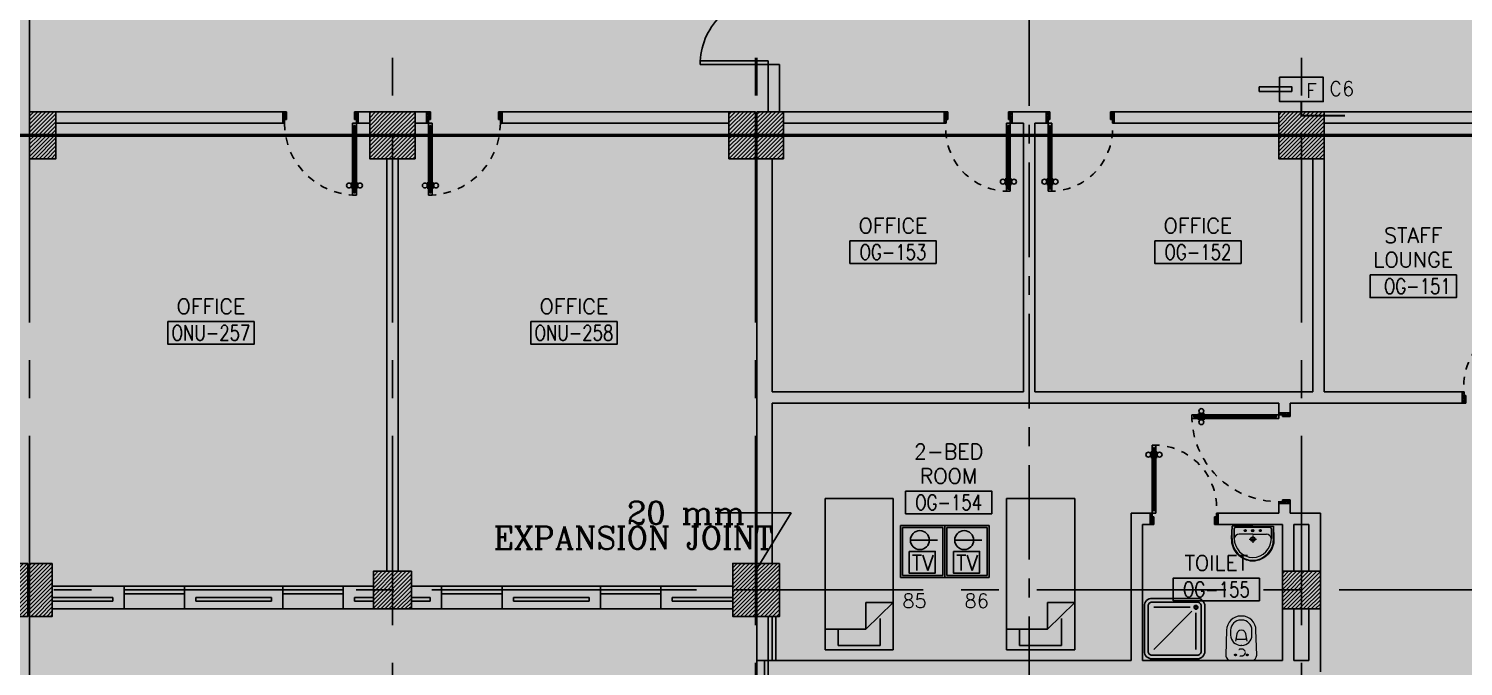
# Model space of a CAD drawing. Extents: x 0 to 93, y -1.5 to 78.
# Drawn here: x 40.44 to 59.41, y 25.99 to 34.42 of the extents above; entities that cross this region are included whole.
import ezdxf
from ezdxf.enums import TextEntityAlignment as Align

# ---------------------------------------------------------------- set-up
doc = ezdxf.new("R2010")
doc.units = 0
doc.header["$MEASUREMENT"] = 0
for name, pattern in [('CENTER', [2, 1.25, -0.25, 0.25, -0.25]), ('CENTERX2', [4, 2.5, -0.5, 0.5, -0.5]), ('DASHED', [0.75, 0.5, -0.25]), ('HIDDEN', [0.375, 0.25, -0.125]), ('HIDDEN2', [0.1875, 0.125, -0.0625])]:
    doc.linetypes.add(name, pattern=pattern)
doc.layers.get('0').update_dxf_attribs({"color": 11, "linetype": 'CONTINUOUS'})
for name, color, linetype in [('AXES', 11, 'CENTERX2'), ('AXES1', 11, 'CENTER'), ('COL', 11, 'CONTINUOUS'), ('DOOR', 11, 'CONTINUOUS'), ('E-CCTV', 4, 'CONTINUOUS'), ('E-SOCKETS', 4, 'CONTINUOUS'), ('EJ', 11, 'CONTINUOUS'), ('FIX', 11, 'CONTINUOUS'), ('FUR', 11, 'CONTINUOUS'), ('HAT', 11, 'CONTINUOUS'), ('INSUL', 11, 'CONTINUOUS'), ('RM-BOX', 11, 'CONTINUOUS'), ('RM-NAME', 11, 'CONTINUOUS'), ('RM-NO', 11, 'CONTINUOUS'), ('ROOF', 11, 'CONTINUOUS'), ('WALL', 11, 'CONTINUOUS'), ('WIN', 11, 'CONTINUOUS')]:
    doc.layers.add(name, color=color, linetype=linetype)
doc.styles.add('ROMANC', font='romanc', dxfattribs={"height": 0.1})
doc.styles.add('ROMANS', font='ROMANS.shx', dxfattribs={"width": 0.6})
doc.styles.get("Standard").update_dxf_attribs({"font": 'TXT.shx'})
doc.dimstyles.new('DIM-OUT', dxfattribs={"dimscale": 0, "dimtxt": 0.24, "dimasz": 0.08, "dimexe": 0.02, "dimexo": 0.02, "dimgap": 0.05, "dimtad": 1, "dimdec": 0, "dimlfac": 1000, "dimzin": 0, "dimdsep": 46, "dimtxsty": 'ROMANS', "dimblk1": 'ARCHTICK', "dimblk2": 'ARCHTICK', "dimsah": 1, "dimcen": 0.01, "dimdle": 0.08, "dimclrd": 7, "dimclre": 7, "dimclrt": 2, "dimadec": 0, "dimazin": 0, "dimtp": 2, "dimtm": 2, "dimtfac": 0.114286, "dimtdec": 0, "dimtix": 1, "dimtmove": 2, "dimatfit": 3, "dimldrblk": 'ARCHTICK', "dimfxl": 0, "dimtolj": 1, "dimtzin": 0, "dimarcsym": 0})

# ---------------------------------------------------------------- blocks, each defined once
blk = doc.blocks.new('A$C376C1807')
at = {"layer": 'DOOR'}
for p, q in [((0, 0.9), (0, 0.85)), ((0.9, 0.9), (0, 0.9)), ((0, 0.85), (0.899, 0.85))]:
    blk.add_line(p, q, dxfattribs=at)
blk.add_arc((0, 0.9), 0.9, 270, 0, dxfattribs=at)
blk = doc.blocks.new('AH20A')
at = {"layer": 'FUR'}
for p, q in [((0, 0.5), (0, -0.5)), ((1, 0.5), (0, 0.5)), ((0.1358, 0.5), (0.1358, -0.0987)), ((1, -0.5), (1, 0.5)), ((0.1358, 0.3112), (0.0277, 0.3112)), ((0.0277, 0.3112), (0.0277, -0.3087)), ((0.1358, -0.0987), (0.3125, -0.5)), ((0.1358, -0.0987), (0.3125, -0.0987)), ((0.3125, -0.5), (0.3125, -0.0987)), ((0.0277, -0.3087), (0.2076, -0.3087)), ((0, -0.5), (1, -0.5))]:
    blk.add_line(p, q, dxfattribs=at)
blk = doc.blocks.new('LAV1')
at = {"layer": 'FIX', "linetype": 'ByBlock', "ltscale": 0.3}
for p, q in [((-280, 210), (-275, 50)), ((-245, 210), (-245, 85)), ((245, 210), (245, 85)), ((280, 210), (275, 50)), ((0, 60), (-220, 60)), ((0, 60), (220, 60))]:
    blk.add_line(p, q, dxfattribs=at)
at = {"layer": 'FIX', "linetype": 'Continuous', "lineweight": 20}
for p, q in [((-275, 210), (-275, 50)), ((275, 210), (275, 50)), ((0, 50), (-275, 50)), ((0, 50), (-252, 50)), ((0, 155), (-181, 155)), ((0, 155), (181, 155)), ((0, 50), (275, 50)), ((0, 50), (252, 50))]:
    blk.add_line(p, q, dxfattribs=at)
at = {"layer": 'FIX', "linetype": 'DASHED', "lineweight": 20, "ltscale": 0.05}
for p, q in [((50, 220), (-50, 220)), ((0, 170), (0, 270)), ((0, 170), (0, 270))]:
    blk.add_line(p, q, dxfattribs=at)
at = {"layer": 'FIX', "lineweight": 20}
for p, q in [((16, 107), (-15, 107)), ((0, 92), (0, 123))]:
    blk.add_line(p, q, dxfattribs=at)
for centre, radius in [((0, 220), 29.5), ((0, 220), 22.5), ((0, 107), 15.5)]:
    blk.add_circle(centre, radius, dxfattribs=at)
at = {"layer": 'FIX', "linetype": 'HIDDEN', "lineweight": 20, "ltscale": 0.05}
for centre in [(-100, 107), (100, 107)]:
    blk.add_circle(centre, 12.4, dxfattribs=at)
at = {"layer": 'FIX', "linetype": 'ByBlock', "ltscale": 0.3}
for centre, radius, start, end in [((7, 220), 287, 91.3776, 182.0064), ((-7, 220), 287, 357.9936, 88.6224), ((-220, 85), 24.9, 179.7021, 269.9486), ((220, 85), 24.9, 270.0514, 0.2979)]:
    blk.add_arc(centre, radius, start, end, dxfattribs=at)
at = {"layer": 'FIX', "linetype": 'Continuous', "lineweight": 20}
for centre, radius, start, end in [((8, 217), 283, 91.6988, 181.351), ((8, 212), 253, 91.7328, 180.4884), ((-8, 217), 283, 358.649, 88.3012), ((-8, 212), 253, 359.5116, 88.2672), ((-179, 222), 66.9, 190.2006, 268.0786), ((179, 222), 66.9, 271.9214, 349.7994)]:
    blk.add_arc(centre, radius, start, end, dxfattribs=at)
blk = doc.blocks.new('WC1')
at = {"layer": 'FIX', "lineweight": 20}
for p, q in [((-210, 204), (-538, 194)), ((-727, 5), (-727, -5)), ((-674, 5), (-674, -5)), ((-534, 24), (-540, 0)), ((-540, 0), (-534, -24)), ((-475, 141), (-538, 141)), ((-395, 76), (-490, 60)), ((-339, 5), (-339, -5)), ((-137, 0), (-137, 131)), ((-137, -131), (-137, 0)), ((-538, -141), (-475, -141)), ((-490, -60), (-395, -76)), ((-538, -194), (-210, -204)), ((-213, -204), (-210, -204))]:
    blk.add_line(p, q, dxfattribs=at)
at = {"layer": 'FIX', "linetype": 'Continuous', "lineweight": 20}
blk.add_line((-420, -47), (-420, 45), dxfattribs=at)
at = {"layer": 'FIX', "linetype": 'HIDDEN2', "lineweight": 20, "ltscale": 0.3}
blk.add_circle((-245, 0), 49.8, dxfattribs=at)
at = {"layer": 'FIX', "linetype": 'HIDDEN', "lineweight": 20, "ltscale": 0.05}
for centre in [(-213, 78), (-213, -77)]:
    blk.add_circle(centre, 11.6, dxfattribs=at)
at = {"layer": 'FIX', "lineweight": 20}
for centre, radius, start, end in [((-538, 5), 189, 90, 180), ((-210, 131), 73, 360, 90), ((-538, 5), 136, 90, 180), ((-473, -7), 68.2, 128.9242, 152.8468), ((-464, -18), 82, 108.496, 128.9242), ((-475, 5), 136, 360, 90), ((-538, -5), 189, 180, 270), ((-538, -5), 136, 180, 270), ((-473, 7), 68.2, 207.1532, 231.0758), ((-464, 18), 82, 231.0758, 251.504), ((-475, -5), 136, 270, 0), ((-210, -131), 73, 270, 0)]:
    blk.add_arc(centre, radius, start, end, dxfattribs=at)
at = {"layer": 'FIX', "linetype": 'Continuous', "lineweight": 20}
for centre, start, end in [((-443, 46), 357.6662, 91.6121), ((-442, -46), 268.3879, 2.3338)]:
    blk.add_arc(centre, 22.3, start, end, dxfattribs=at)
blk = doc.blocks.new('SHR1')
at = {"layer": 'FIX'}
for p, q in [((-196, 196), (-700, 700)), ((-143, 218), (-143, 700)), ((-218, 143), (-700, 143))]:
    blk.add_line(p, q, dxfattribs=at)
for points in [[(-825, 125), (-825, 725, -0.414214), (-725, 825), (-125, 825, -0.414214), (-25, 725), (-25, 125, -0.414214), (-125, 25), (-725, 25, -0.414214)], [(-775, 125), (-775, 725, -0.414214), (-725, 775), (-125, 775, -0.414214), (-75, 725), (-75, 125, -0.414214), (-125, 75), (-725, 75, -0.414214)]]:
    blk.add_lwpolyline(points, format="xyb", close=True, dxfattribs=at)
for radius in [25, 15]:
    blk.add_circle((-143, 143), radius, dxfattribs=at)
blk = doc.blocks.new('DOOR90')
at = {"layer": 'DOOR', "linetype": 'ByBlock'}
for p, q in [((0, 0), (-150, 0)), ((-200, -25), (-1000, -25)), ((-200, -42), (-1000, -42)), ((-200, -58), (-1000, -58)), ((-1000, -75), (-200, -75))]:
    blk.add_line(p, q, dxfattribs=at)
at = {"layer": 'DOOR', "color": 0, "linetype": 'ByBlock'}
for p, q in [((-150, 0), (-150, -25)), ((-150, 0), (0, 0)), ((0, -50), (0, 0)), ((-1050, -25), (-1050, -75)), ((-1050, -75), (-1050, -25)), ((-1000, -25), (-1050, -25)), ((-1000, -75), (-1050, -75)), ((-1020, -42), (-1020, -58)), ((-1000, -42), (-1020, -42)), ((-1000, -58), (-1020, -58)), ((-1000, -25), (-1000, -42)), ((-1000, -58), (-1000, -75)), ((-968, -25), (-968, -18)), ((-878, -18), (-968, -18)), ((-968, -75), (-968, -82)), ((-878, -82), (-968, -82)), ((-955, -18), (-955, -9)), ((-955, -9), (-890, -9)), ((-955, -18), (-890, -18)), ((-955, -82), (-955, -91)), ((-955, -82), (-890, -82)), ((-955, -91), (-890, -91)), ((-890, -18), (-890, -9)), ((-890, -82), (-890, -91)), ((-878, -25), (-878, -18)), ((-878, -75), (-878, -82)), ((-200, -42), (-200, -25)), ((-200, -25), (-150, -25)), ((-180, -42), (-200, -42)), ((-200, -75), (-200, -58)), ((-200, -58), (-180, -58)), ((-150, -75), (-200, -75)), ((-180, -58), (-180, -42)), ((-150, -75), (-150, -25)), ((-150, -25), (-100, -25)), ((-100, -25), (-100, -50)), ((-100, -50), (0, -50)), ((-150, -900), (-150, -875)), ((-150, -875), (-100, -875)), ((0, -900), (-150, -900)), ((-150, -900), (0, -900)), ((-100, -850), (0, -850)), ((-100, -875), (-100, -850)), ((0, -850), (0, -900))]:
    blk.add_line(p, q, dxfattribs=at)
at = {"layer": 'DOOR', "color": 9, "linetype": 'ByBlock'}
for p, q in [((0, -50), (-114, 0)), ((0, -50), (-40, 0)), ((0, -50), (-100, -37)), ((0, -850), (-114, -900)), ((0, -850), (-100, -863)), ((0, -850), (-40, -900))]:
    blk.add_line(p, q, dxfattribs=at)
at = {"layer": 'DOOR', "color": 0, "linetype": 'ByBlock'}
for centre in [(-923, 24), (-923, -124)]:
    blk.add_circle(centre, 32.4, dxfattribs=at)
at = {"layer": 'DOOR', "color": 9, "linetype": 'ByBlock'}
for centre, radius, start, end in [((0, -50), 74.4, 137.7764, 180), ((0, -50), 54.4, 113.2074, 180), ((0, -50), 154, 161.1053, 166.2858), ((0, -50), 134, 158.1598, 169.28), ((0, -50), 114, 154.0838, 167.3774), ((0, -50), 94.4, 148.0182, 180), ((0, -50), 34.4, 90, 180), ((0, -50), 14.4, 90, 180), ((0, -850), 154, 193.7142, 198.8947), ((0, -850), 134, 190.72, 201.8402), ((0, -850), 94.4, 180, 211.9818), ((0, -850), 74.4, 180, 222.2236), ((0, -850), 54.4, 180, 246.7926), ((0, -850), 34.4, 180, 270), ((0, -850), 14.4, 180, 270)]:
    blk.add_arc(centre, radius, start, end, dxfattribs=at)
at = {"layer": 'DOOR', "linetype": 'HIDDEN', "ltscale": 0.5}
blk.add_arc((-222, -50), 828, 178.2701, 275.003, dxfattribs=at)
blk = doc.blocks.new('RM1')
at = {"layer": 'RM-BOX'}
blk.add_lwpolyline([(570, -200), (-570, -200), (-570, -500), (570, -500)], close=True, dxfattribs=at)
at = {"layer": 'RM-NAME', "style": 'ROMANS'}
for tag, p in [('ROOMNAME1', (0, 324)), ('ROOMNAME2', (0, 0))]:
    blk.add_attdef(tag, text='', height=200, dxfattribs=at).set_placement(p, align=Align.MIDDLE)
at = {"layer": 'RM-NO', "style": 'ROMANS', "width": 0.8}
blk.add_attdef('ROOMNO', text='', height=200, dxfattribs=at).set_placement((0, -350), align=Align.MIDDLE)
blk = doc.blocks.new('DOOR100')
at = {"layer": 'DOOR', "color": 0, "linetype": 'ByBlock'}
for p, q in [((-92, 1206), (-92, 1141)), ((-83, 1206), (-92, 1206)), ((-83, 1141), (-92, 1141)), ((-83, 1129), (-83, 1219)), ((-76, 1219), (-83, 1219)), ((-83, 1206), (-83, 1141)), ((-76, 1251), (-76, 1301)), ((-76, 1301), (-26, 1301)), ((-26, 1301), (-76, 1301)), ((-59, 1251), (-76, 1251)), ((-59, 1251), (-59, 1271)), ((-43, 1271), (-59, 1271)), ((-43, 1251), (-43, 1271)), ((-26, 1251), (-43, 1251)), ((-26, 1251), (-26, 1301)), ((-26, 1219), (-19, 1219)), ((-19, 1129), (-19, 1219)), ((-19, 1206), (-19, 1141)), ((-19, 1206), (-10, 1206)), ((-19, 1141), (-10, 1141)), ((-10, 1206), (-10, 1141)), ((-76, 1129), (-83, 1129)), ((-26, 1129), (-19, 1129)), ((-76, 200), (-59, 200)), ((-76, 150), (-76, 200)), ((-59, 200), (-59, 180)), ((-43, 200), (-26, 200)), ((-43, 180), (-43, 200)), ((-26, 200), (-26, 150)), ((-1201, 0), (-1201, 150)), ((-1201, 150), (-1176, 150)), ((-1201, 150), (-1201, 0)), ((-1151, 0), (-1201, 0)), ((-1176, 150), (-1176, 100)), ((-1176, 100), (-1151, 100)), ((-1151, 100), (-1151, 0)), ((-76, 150), (-26, 150)), ((-59, 180), (-43, 180)), ((-51, 100), (-51, 0)), ((-26, 100), (-51, 100)), ((-51, 0), (-1, 0)), ((-1, 150), (-26, 150)), ((-26, 150), (-26, 100)), ((-1, 150), (-1, 0))]:
    blk.add_line(p, q, dxfattribs=at)
at = {"layer": 'DOOR', "linetype": 'ByBlock'}
for p, q in [((-76, 1251), (-76, 200)), ((-59, 200), (-59, 1251)), ((-43, 200), (-43, 1251)), ((-26, 200), (-26, 1251))]:
    blk.add_line(p, q, dxfattribs=at)
at = {"layer": 'DOOR', "color": 9, "linetype": 'ByBlock'}
for p, q in [((-1151, 0), (-1201, 114)), ((-1151, 0), (-1201, 40)), ((-1151, 0), (-1164, 100)), ((-51, 0), (-1, 114)), ((-51, 0), (-38, 100)), ((-51, 0), (-1, 40))]:
    blk.add_line(p, q, dxfattribs=at)
at = {"layer": 'DOOR', "color": 0, "linetype": 'ByBlock'}
for centre in [(-125, 1174), (22, 1174)]:
    blk.add_circle(centre, 32.4, dxfattribs=at)
at = {"layer": 'DOOR', "linetype": 'HIDDEN', "ltscale": 0.5}
blk.add_arc((-27, 152), 1149, 89.961, 180.0931, dxfattribs=at)
at = {"layer": 'DOOR', "color": 9, "linetype": 'ByBlock'}
for centre, radius, start, end in [((-1151, 0), 154, 103.7142, 108.8947), ((-1151, 0), 134, 100.72, 111.8402), ((-1151, 0), 94.4, 90, 121.9818), ((-1151, 0), 74.4, 90, 132.2236), ((-1151, 0), 54.4, 90, 156.7926), ((-1151, 0), 34.4, 90, 180), ((-1151, 0), 14.4, 90, 180), ((-51, 0), 94.4, 58.0182, 90), ((-51, 0), 74.4, 47.7764, 90), ((-51, 0), 54.4, 23.2074, 90), ((-51, 0), 34.4, 0, 90), ((-51, 0), 14.4, 0, 90), ((-51, 0), 134, 68.1598, 79.28), ((-51, 0), 114, 64.0838, 77.3774), ((-51, 0), 154, 71.1053, 76.2858)]:
    blk.add_arc(centre, radius, start, end, dxfattribs=at)
blk = doc.blocks.new('C11')
at = {"layer": 'HAT'}
h = blk.add_hatch(dxfattribs=at)
h.set_pattern_fill('ANSI31', color=256, scale=300, style=0)
h.set_pattern_definition([(45, (-248556.182, -75061.005), (-26.5165043, 26.5165043), [])])
h.paths.add_polyline_path([(300, 700), (0, 700), (0, 350), (300, 350)])
h.paths.add_polyline_path([(300, 350), (0, 350), (0, 0), (300, 0)])
at = {"layer": 'COL'}
blk.add_lwpolyline([(300, 700), (300, 0), (0, 0), (0, 700)], close=True, dxfattribs=at)
blk = doc.blocks.new('C11D')
at = {"layer": 'COL', "linetype": 'ByBlock'}
for p in [(-320, 0), (0, 0)]:
    blk.add_blockref('C11', p, dxfattribs=at)
blk = doc.blocks.new('C5')
at = {"layer": 'HAT', "linetype": 'ByBlock'}
h = blk.add_hatch(dxfattribs=at)
h.set_pattern_fill('ANSI31', color=256, scale=300, style=0)
h.set_pattern_definition([(45, (-223356.182, -51411.005), (-26.516504, 26.516504), [])])
h.paths.add_polyline_path([(300, 300), (0, 300), (0, 0), (300, 0)])
h.paths.add_polyline_path([(600, 300), (300, 300), (300, 0), (600, 0)])
at = {"layer": 'COL'}
blk.add_lwpolyline([(600, 300), (0, 300), (0, 0), (600, 0)], close=True, dxfattribs=at)
blk = doc.blocks.new('C7')
at = {"layer": 'HAT'}
h = blk.add_hatch(dxfattribs=at)
h.set_pattern_fill('ANSI31', color=256, scale=300, style=0)
h.set_pattern_definition([(45, (-248876.182, -51411.005), (-26.5165043, 26.5165043), [])])
h.paths.add_polyline_path([(350, 300), (250, 300), (0, 300), (0, 0), (350, 0)])
at = {"layer": 'COL'}
blk.add_lwpolyline([(0, 300), (0, 0), (350, 0), (350, 300)], close=True, dxfattribs=at)
blk = doc.blocks.new('COL50')
at = {"layer": 'COL'}
blk.add_lwpolyline([(-250, 250), (-250, -250), (250, -250), (250, 250)], close=True, dxfattribs=at)
blk = doc.blocks.new('*X67')
at = {"color": 0}
for p, q in [((227929, 139894), (228385, 140350)), ((227929, 139947), (228331, 140350)), ((227929, 140000), (228278, 140350)), ((227929, 140053), (228225, 140350)), ((227929, 140106), (228172, 140350)), ((227929, 140159), (228119, 140350)), ((227929, 140212), (228066, 140350)), ((227929, 140265), (228013, 140350)), ((227929, 140318), (227960, 140350)), ((227938, 139850), (228429, 140341)), ((227991, 139850), (228429, 140288)), ((228044, 139850), (228429, 140235)), ((228097, 139850), (228429, 140182)), ((228150, 139850), (228429, 140129)), ((228203, 139850), (228429, 140076)), ((228256, 139850), (228429, 140023)), ((228309, 139850), (228429, 139969)), ((228362, 139850), (228429, 139916)), ((228415, 139850), (228429, 139863))]:
    blk.add_line(p, q, dxfattribs=at)
blk = doc.blocks.new('D1000')
at = {"layer": 'DOOR', "color": 7, "linetype": 'ByBlock'}
for p, q in [((0, 0), (-150, 0)), ((-150, 0), (-150, -25)), ((-150, 0), (0, 0)), ((0, -50), (-114, 0)), ((0, -50), (-40, 0)), ((0, -50), (0, 0)), ((-1050, -25), (-1100, -25)), ((-1100, -75), (-1100, -25)), ((-1100, -25), (-1100, -75)), ((-1050, -75), (-1100, -75)), ((-1050, -42), (-1070, -42)), ((-1070, -42), (-1070, -58)), ((-1050, -58), (-1070, -58)), ((-1050, -25), (-1050, -42)), ((-1050, -58), (-1050, -75)), ((-928, -18), (-1018, -18)), ((-1018, -25), (-1018, -18)), ((-1018, -75), (-1018, -82)), ((-928, -82), (-1018, -82)), ((-1005, -9), (-940, -9)), ((-1005, -18), (-1005, -9)), ((-1005, -18), (-940, -18)), ((-1005, -82), (-940, -82)), ((-1005, -82), (-1005, -91)), ((-1005, -91), (-940, -91)), ((-940, -18), (-940, -9)), ((-940, -82), (-940, -91)), ((-928, -25), (-928, -18)), ((-928, -75), (-928, -82)), ((-200, -42), (-200, -25)), ((-200, -25), (-150, -25)), ((-180, -42), (-200, -42)), ((-200, -75), (-200, -58)), ((-200, -58), (-180, -58)), ((-150, -75), (-200, -75)), ((-180, -58), (-180, -42)), ((-150, -75), (-150, -25)), ((-150, -25), (-100, -25)), ((-100, -25), (-100, -50)), ((0, -50), (-100, -37)), ((-100, -50), (0, -50)), ((-150, -975), (-100, -975)), ((-150, -1000), (-150, -975)), ((-150, -1000), (0, -1000)), ((0, -1000), (-150, -1000)), ((0, -950), (-114, -1000)), ((-100, -975), (-100, -950)), ((0, -950), (-100, -963)), ((-100, -950), (0, -950)), ((0, -950), (-40, -1000)), ((0, -950), (0, -1000))]:
    blk.add_line(p, q, dxfattribs=at)
at = {"layer": 'DOOR', "linetype": 'ByBlock'}
for p, q in [((-200, -25), (-1050, -25)), ((-200, -42), (-1050, -42)), ((-200, -58), (-1050, -58)), ((-1050, -75), (-200, -75))]:
    blk.add_line(p, q, dxfattribs=at)
at = {"layer": 'DOOR', "color": 7, "linetype": 'ByBlock'}
for centre in [(-973, 23), (-973, -124)]:
    blk.add_circle(centre, 32.4, dxfattribs=at)
for centre, radius, start, end in [((0, -50), 134, 158.1598, 169.28), ((0, -50), 74.4, 137.7764, 180), ((0, -50), 54.4, 113.2074, 180), ((0, -50), 154, 161.1053, 166.2858), ((0, -50), 114, 154.0838, 167.3774), ((0, -50), 94.4, 148.0182, 180), ((0, -50), 34.4, 90, 180), ((0, -50), 14.4, 90, 180), ((0, -950), 154, 193.7142, 198.8947), ((0, -950), 134, 190.72, 201.8402), ((0, -950), 94.4, 180, 211.9818), ((0, -950), 74.4, 180, 222.2236), ((0, -950), 54.4, 180, 246.7926), ((0, -950), 34.4, 180, 270), ((0, -950), 14.4, 180, 270)]:
    blk.add_arc(centre, radius, start, end, dxfattribs=at)
at = {"layer": 'DOOR', "linetype": 'HIDDEN', "ltscale": 0.5}
blk.add_arc((-149, -24), 951, 180.0434, 269.9667, dxfattribs=at)
blk = doc.blocks.new('*X34')
at = {"color": 0}
for p, q in [((215909, 139859), (216399, 140350)), ((215909, 139912), (216346, 140350)), ((215909, 139965), (216293, 140350)), ((215909, 140018), (216240, 140350)), ((215909, 140071), (216187, 140350)), ((215909, 140124), (216134, 140350)), ((215909, 140177), (216081, 140350)), ((215909, 140230), (216028, 140350)), ((215909, 140283), (215975, 140350)), ((215909, 140337), (215922, 140350)), ((215952, 139850), (216409, 140306)), ((216005, 139850), (216409, 140253)), ((216058, 139850), (216409, 140200)), ((216111, 139850), (216409, 140147)), ((216164, 139850), (216409, 140094)), ((216217, 139850), (216409, 140041)), ((216270, 139850), (216409, 139988)), ((216323, 139850), (216409, 139935)), ((216376, 139850), (216409, 139882))]:
    blk.add_line(p, q, dxfattribs=at)

msp = doc.modelspace()

# ---------------------------------------------------------------- linework, layer by layer
at = {"layer": 'AXES'}
for p, q in [((45.2517, -1.4643), (45.2517, 77.3484)), ((57.2717, -1.4643), (57.2717, 77.3484)), ((40.4517, -1.4643), (40.4517, 76.9984)), ((50.0517, -1.4643), (50.0517, 76.9984)), ((50.0717, -1.4643), (50.0717, 76.9984)), ((91.9217, 33.02), (24.2317, 33.02)), ((91.9217, 33), (24.2317, 33)), ((92.2717, 27), (24.2317, 27))]:
    msp.add_line(p, q, dxfattribs=at)
at = {"layer": 'AXES1'}
msp.add_line((53.6717, 5.4), (53.6717, 64.22), dxfattribs=at)
at = {"layer": 'E-CCTV', "color": 4, "const_width": 0.025}
msp.add_lwpolyline([(57.2717, 33.4565), (57.2717, 33.27), (57.85, 33.27)], dxfattribs=at)
at = {"layer": 'E-CCTV', "color": 4, "linetype": 'Continuous'}
for points in [[(56.9822, 33.7784), (57.5611, 33.7784), (57.5611, 33.4565), (56.9822, 33.4565)], [(56.7144, 33.6517), (57.1443, 33.6517), (57.1443, 33.5913), (56.7144, 33.5913)]]:
    msp.add_3dface(points, dxfattribs=at)
at = {"layer": 'E-SOCKETS'}
for p, q in [((52.5563, 27.8522), (51.9704, 27.8522)), ((51.9704, 27.8522), (51.9704, 27.1649)), ((53.1422, 27.8522), (52.5563, 27.8522)), ((52.5563, 27.8522), (52.5563, 27.1649)), ((52.5563, 27.1649), (52.5563, 27.8522)), ((53.1422, 27.1649), (53.1422, 27.8522)), ((52.1011, 27.6586), (52.4595, 27.6586)), ((52.6871, 27.6586), (53.0454, 27.6586)), ((51.9704, 27.1649), (52.5563, 27.1649)), ((52.5563, 27.1649), (53.1422, 27.1649))]:
    msp.add_line(p, q, dxfattribs=at)
at = {"layer": 'E-SOCKETS', "color": 8}
for p, q in [((51.9954, 27.8272), (51.9954, 27.1899)), ((52.5313, 27.8272), (51.9954, 27.8272)), ((52.5313, 27.1899), (52.5313, 27.8272)), ((53.1172, 27.8272), (52.5813, 27.8272)), ((52.5813, 27.8272), (52.5813, 27.1899)), ((53.1172, 27.1899), (53.1172, 27.8272)), ((51.9954, 27.1899), (52.5313, 27.1899)), ((52.5813, 27.1899), (53.1172, 27.1899))]:
    msp.add_line(p, q, dxfattribs=at)
at = {"layer": 'E-SOCKETS'}
for points in [[(52.0844, 27.5082), (52.0844, 27.2221), (52.4295, 27.2221), (52.4295, 27.5082)], [(52.6704, 27.5082), (52.6704, 27.2221), (53.0154, 27.2221), (53.0154, 27.5082)]]:
    msp.add_lwpolyline(points, close=True, dxfattribs=at)
for centre in [(52.2261, 27.6586), (52.8121, 27.6586)]:
    msp.add_circle(centre, 0.125, dxfattribs=at)
at = {"layer": 'EJ'}
for p, q in [((40.4517, 33.27), (40.4517, 36.37)), ((53.5967, 33.02), (50.3217, 33.02)), ((57.0217, 33.02), (53.7467, 33.02)), ((60.7967, 33.02), (57.5217, 33.02)), ((53.5967, 33), (50.3217, 33)), ((57.0217, 33), (53.7467, 33)), ((60.7967, 33), (57.5217, 33))]:
    msp.add_line(p, q, dxfattribs=at)
at = {"layer": 'EJ', "color": 8}
for p, q in [((7.1867, 33.02), (82.7217, 33.02)), ((7.1867, 33), (82.7217, 33))]:
    msp.add_line(p, q, dxfattribs=at)
at = {"layer": 'INSUL'}
for p, q in [((41.5517, 26.9), (40.7517, 26.9)), ((41.5517, 26.85), (40.7517, 26.85)), ((41.5517, 26.85), (41.5517, 26.9)), ((42.6517, 26.85), (42.6517, 26.9)), ((43.6517, 26.9), (42.6517, 26.9)), ((43.6517, 26.85), (42.6517, 26.85)), ((43.6517, 26.85), (43.6517, 26.9)), ((45.0017, 26.9), (44.7517, 26.9)), ((44.7517, 26.85), (44.7517, 26.9)), ((45.0017, 26.85), (44.7517, 26.85)), ((45.7517, 26.9), (45.5017, 26.9)), ((45.7517, 26.85), (45.5017, 26.85)), ((45.7517, 26.85), (45.7517, 26.9)), ((46.8517, 26.85), (46.8517, 26.9)), ((47.8517, 26.9), (46.8517, 26.9)), ((47.8517, 26.85), (46.8517, 26.85)), ((47.8517, 26.85), (47.8517, 26.9)), ((48.9517, 26.85), (48.9517, 26.9)), ((49.7517, 26.9), (48.9517, 26.9)), ((49.7517, 26.85), (48.9517, 26.85)), ((50.1717, 26.065), (50.1717, 23.95)), ((50.2217, 26.065), (50.2217, 23.95))]:
    msp.add_line(p, q, dxfattribs=at)
at = {"layer": 'ROOF'}
for p, q in [((49.9474, 33.02), (82.5974, 33.02)), ((49.9474, 33), (82.5974, 33)), ((40.4517, 26.65), (40.4517, 13))]:
    msp.add_line(p, q, dxfattribs=at)
at = {"layer": 'WALL'}
for p, q in [((50.2196, 33.945), (50.3696, 33.945)), ((50.2196, 33.945), (50.2196, 33.32)), ((50.3696, 33.945), (50.3696, 33.32)), ((40.8017, 33.32), (43.8001, 33.32)), ((43.8001, 33.17), (43.8001, 33.32)), ((44.8001, 33.17), (44.8001, 33.32)), ((44.8001, 33.32), (44.9517, 33.32)), ((45.5517, 33.32), (45.7017, 33.32)), ((45.7017, 33.17), (45.7017, 33.32)), ((46.7032, 33.17), (46.7032, 33.32)), ((46.7032, 33.32), (49.7017, 33.32)), ((52.5467, 33.32), (50.4217, 33.32)), ((52.5467, 33.17), (52.5467, 33.32)), ((53.8967, 33.32), (53.4467, 33.32)), ((53.4467, 33.17), (53.4467, 33.32)), ((53.8967, 33.17), (53.8967, 33.32)), ((54.7967, 33.17), (54.7967, 33.32)), ((54.7967, 33.32), (56.9717, 33.32)), ((57.5717, 33.32), (64.1717, 33.32)), ((40.8017, 33.17), (43.8001, 33.17)), ((44.8001, 33.17), (44.9501, 33.17)), ((45.5517, 33.17), (45.7017, 33.17)), ((46.7032, 33.17), (49.7017, 33.17)), ((50.4217, 33.17), (52.5467, 33.17)), ((53.4467, 33.17), (53.5967, 33.17)), ((53.5967, 33.02), (53.5967, 33.17)), ((53.7467, 33.02), (53.5967, 33.02)), ((53.7467, 33.17), (53.8967, 33.17)), ((53.7467, 33.02), (53.7467, 33.17)), ((54.7967, 33.17), (56.9717, 33.17)), ((57.5717, 33.17), (64.1717, 33.17)), ((53.7467, 33), (53.5967, 33)), ((53.5967, 29.62), (53.5967, 33)), ((53.7467, 29.62), (53.7467, 33)), ((45.1767, 32.7), (45.1767, 27.25)), ((45.3267, 32.7), (45.3267, 27.25)), ((50.0717, 27.3534), (50.0717, 32.7021)), ((50.2717, 29.62), (50.2717, 32.7021)), ((57.4217, 32.7), (57.4217, 29.62)), ((57.5717, 32.7), (57.5717, 29.62)), ((53.5967, 29.62), (50.2717, 29.62)), ((57.4217, 29.62), (53.7467, 29.62)), ((59.3967, 29.62), (57.5717, 29.62)), ((50.2717, 27.3534), (50.2717, 29.47)), ((56.9717, 29.47), (50.2717, 29.47)), ((59.3967, 29.47), (57.1217, 29.47)), ((55.0217, 28.015), (55.2717, 28.015)), ((56.1717, 28.015), (56.9717, 28.015)), ((57.1217, 28.015), (57.5217, 28.015)), ((57.5217, 28.015), (57.5217, 27.25)), ((55.1717, 27.865), (55.2717, 27.865)), ((56.1717, 27.865), (57.0217, 27.865)), ((57.0217, 27.25), (57.0217, 27.865)), ((57.1717, 27.8659), (57.3717, 27.8659)), ((57.1717, 27.25), (57.1717, 27.865)), ((57.3717, 27.865), (57.3717, 27.25)), ((41.7017, 27.05), (40.7517, 27.05)), ((41.7017, 26.75), (41.7017, 27.05)), ((42.5017, 26.75), (42.5017, 27.05)), ((43.8017, 27.05), (42.5017, 27.05)), ((43.8017, 26.75), (43.8017, 27.05)), ((45.0017, 27.05), (44.6017, 27.05)), ((44.6017, 26.75), (44.6017, 27.05)), ((45.9017, 27.05), (45.5017, 27.05)), ((45.9017, 26.75), (45.9017, 27.05)), ((46.7017, 26.75), (46.7017, 27.05)), ((48.0017, 27.05), (46.7017, 27.05)), ((48.0017, 26.75), (48.0017, 27.05)), ((48.8017, 26.75), (48.8017, 27.05)), ((49.7517, 27.05), (48.8017, 27.05)), ((41.7017, 26.75), (40.7517, 26.75)), ((43.8017, 26.75), (42.5017, 26.75)), ((45.0017, 26.75), (44.6017, 26.75)), ((45.9017, 26.75), (45.5017, 26.75)), ((48.0017, 26.75), (46.7017, 26.75)), ((49.7517, 26.75), (48.8017, 26.75)), ((57.0217, 26.065), (57.0217, 26.75)), ((57.1717, 26.065), (57.1717, 26.75)), ((57.3717, 26.75), (57.3717, 26.065)), ((57.5217, 26.75), (57.5217, 25.915)), ((50.0717, 26.065), (55.0217, 26.065)), ((50.0717, 26.065), (50.0717, 23.8)), ((55.1717, 26.065), (57.0217, 26.065)), ((57.1717, 26.065), (57.3717, 26.065))]:
    msp.add_line(p, q, dxfattribs=at)
at = {"layer": 'WALL', "linetype": 'ByBlock'}
for p, q in [((56.9717, 29.3425), (56.9717, 29.47)), ((57.1217, 29.3425), (57.1217, 29.47)), ((56.9717, 29.3425), (57.1217, 29.3425)), ((56.9717, 28.015), (56.9717, 28.1425)), ((56.9717, 28.1425), (57.1217, 28.1425)), ((57.1217, 28.015), (57.1217, 28.1425)), ((55.0217, 26.065), (55.0217, 28.015)), ((55.2717, 27.865), (55.2717, 28.015)), ((56.1717, 27.865), (56.1717, 28.015)), ((55.1717, 26.065), (55.1717, 27.865))]:
    msp.add_line(p, q, dxfattribs=at)
at = {"layer": 'WIN'}
for p, q in [((42.5017, 27.05), (41.7017, 27.05)), ((42.5017, 27), (41.7017, 27)), ((42.5017, 26.95), (41.7017, 26.95)), ((44.6017, 27.05), (43.8017, 27.05)), ((44.6017, 27), (43.8017, 27)), ((44.6017, 26.95), (43.8017, 26.95)), ((46.7017, 27.05), (45.9017, 27.05)), ((46.7017, 27), (45.9017, 27)), ((46.7017, 26.95), (45.9017, 26.95)), ((48.8017, 27.05), (48.0017, 27.05)), ((48.8017, 27), (48.0017, 27)), ((48.8017, 26.95), (48.0017, 26.95)), ((42.5017, 26.75), (41.7017, 26.75)), ((44.6017, 26.75), (43.8017, 26.75)), ((46.7017, 26.75), (45.9017, 26.75)), ((48.8017, 26.75), (48.0017, 26.75)), ((50.0717, 26.065), (50.0717, 26.65)), ((50.2217, 26.065), (50.2217, 26.65)), ((50.2717, 26.065), (50.2717, 26.65)), ((50.3217, 26.065), (50.3217, 26.65))]:
    msp.add_line(p, q, dxfattribs=at)

# ---------------------------------------------------------------- block references
at = {"layer": 'COL', "yscale": 0.001, "zscale": 0.001}
for name, p, xscale in [('C7', (40.4517, 33.02), 0.001), ('C5', (44.9517, 33.02), 0.001), ('C7', (40.4517, 32.7), 0.001), ('C5', (44.9517, 32.7), 0.001), ('C11D', (40.4517, 26.65), 0.001), ('COL50', (45.2517, 27), -0.001), ('COL50', (57.2717, 27), -0.001)]:
    msp.add_blockref(name, p, dxfattribs=dict(at, xscale=xscale))
at = {"layer": 'COL', "linetype": 'ByBlock', "xscale": 0.001, "yscale": 0.001, "zscale": 0.001}
for name, p in [('C7', (49.7017, 33.02)), ('C7', (50.0717, 33.02)), ('C5', (56.9717, 33.02)), ('C7', (49.7017, 32.7)), ('C7', (50.0717, 32.7)), ('C5', (56.9717, 32.7)), ('C11D', (50.0717, 26.65))]:
    msp.add_blockref(name, p, dxfattribs=at)
at = {"layer": 'DOOR', "linetype": 'Continuous', "rotation": 180}
msp.add_blockref('A$C376C1807', (50.2196, 34.845), dxfattribs=at)
at = {"layer": 'DOOR', "color": 0, "linetype": 'Continuous', "yscale": 0.001, "zscale": 0.001}
for p, xscale, rotation in [((44.8001, 33.32), -0.001, 270), ((45.7032, 33.32), 0.001, 90)]:
    msp.add_blockref('D1000', p, dxfattribs=dict(at, xscale=xscale, rotation=rotation))
at = {"layer": 'DOOR', "color": 0, "linetype": 'ByBlock', "yscale": 0.001, "zscale": 0.001}
for name, p, xscale, rotation in [('DOOR90', (53.4467, 33.32), -0.001, 270), ('DOOR90', (53.8967, 33.32), 0.001, 90), ('DOOR90', (60.2967, 29.47), 0.001, 270), ('DOOR100', (57.1217, 29.3425), 0.001, 90), ('DOOR90', (55.2717, 27.865), -0.001, 90)]:
    msp.add_blockref(name, p, dxfattribs=dict(at, xscale=xscale, rotation=rotation))
at = {"layer": 'FIX'}
for name, p, xscale, yscale, zscale, rotation in [('AH20A', (51.4243, 26.2087), 2, 0.9, 2, 90), ('AH20A', (53.8231, 26.2087), 2, 0.9, 2, 90), ('SHR1', (56.0197, 26.913), -0.001, 0.001, 0.001, 180), ('WC1', (56.4767, 25.928), 0.001, 0.001, 0.001, 270)]:
    msp.add_blockref(name, p, dxfattribs=dict(at, xscale=xscale, yscale=yscale, zscale=zscale, rotation=rotation))
at = {"layer": 'FIX', "linetype": 'ByBlock', "ltscale": 0.3, "xscale": 0.001, "yscale": 0.001, "zscale": 0.001, "rotation": 180}
msp.add_blockref('LAV1', (56.6287, 27.8913), dxfattribs=at)
at = {"layer": 'HAT', "xscale": 0.001, "yscale": 0.001, "zscale": 0.001}
for name in ['*X34', '*X67']:
    msp.add_blockref(name, (-170.9069, -113.0997), dxfattribs=at)
at = {"layer": 'RM-NAME'}
ref = msp.add_blockref('RM1', (51.8706, 31.8158), dxfattribs=dict(at, xscale=-0.001, yscale=0.001, zscale=0.001))
ref.add_attrib('ROOMNO', 'OG-153', dxfattribs={"layer": 'RM-NO', "height": 0.2, "style": 'ROMANS', "width": 0.8}).set_placement((51.8706, 31.4658), align=Align.MIDDLE)
ref.add_attrib('ROOMNAME2', 'OFFICE', dxfattribs={"height": 0.2, "style": 'ROMANS'}).set_placement((51.8706, 31.8158), align=Align.MIDDLE)
ref = msp.add_blockref('RM1', (55.9028, 31.8158), dxfattribs=dict(at, xscale=-0.001, yscale=0.001, zscale=0.001))
ref.add_attrib('ROOMNO', 'OG-152', dxfattribs={"layer": 'RM-NO', "height": 0.2, "style": 'ROMANS', "width": 0.8}).set_placement((55.9028, 31.4658), align=Align.MIDDLE)
ref.add_attrib('ROOMNAME2', 'OFFICE', dxfattribs={"height": 0.2, "style": 'ROMANS'}).set_placement((55.9028, 31.8158), align=Align.MIDDLE)
ref = msp.add_blockref('RM1', (58.7502, 31.3653), dxfattribs=dict(at, xscale=-0.001, yscale=0.001, zscale=0.001))
ref.add_attrib('ROOMNO', ' OG-151', dxfattribs={"layer": 'RM-NO', "height": 0.2, "style": 'ROMANS', "width": 0.8}).set_placement((58.7502, 31.0153), align=Align.MIDDLE)
ref.add_attrib('ROOMNAME2', 'LOUNGE', dxfattribs={"height": 0.2, "style": 'ROMANS'}).set_placement((58.7502, 31.3653), align=Align.MIDDLE)
ref.add_attrib('ROOMNAME1', 'STAFF', dxfattribs={"height": 0.2, "style": 'ROMANS'}).set_placement((58.7502, 31.6891), align=Align.MIDDLE)
ref = msp.add_blockref('RM1', (52.6061, 28.5059), dxfattribs=dict(at, xscale=-0.001, yscale=0.001, zscale=0.001))
ref.add_attrib('ROOMNO', 'OG-154', dxfattribs={"layer": 'RM-NO', "height": 0.2, "style": 'ROMANS', "width": 0.8}).set_placement((52.6061, 28.1559), align=Align.MIDDLE)
ref.add_attrib('ROOMNAME2', 'ROOM', dxfattribs={"height": 0.2, "style": 'ROMANS'}).set_placement((52.6061, 28.5059), align=Align.MIDDLE)
ref.add_attrib('ROOMNAME1', '2-BED', dxfattribs={"height": 0.2, "style": 'ROMANS'}).set_placement((52.6061, 28.8297), align=Align.MIDDLE)
at = {"layer": 'RM-NAME', "xscale": 0.001, "yscale": 0.001, "zscale": 0.001}
msp.add_blockref('RM1', (56.1469, 27.3557), dxfattribs=at).add_auto_attribs({'ROOMNO': 'OG-155', 'ROOMNAME2': 'TOILET'})
at = {"layer": 'RM-NO', "xscale": 0.001, "yscale": 0.001, "zscale": 0.001}
for p, values in [((42.8517, 30.7482), {'ROOMNO': 'ONU-257', 'ROOMNAME2': 'OFFICE'}), ((47.6517, 30.7482), {'ROOMNO': 'ONU-258', 'ROOMNAME2': 'OFFICE'})]:
    msp.add_blockref('RM1', p, dxfattribs=at).add_auto_attribs(values)

# ---------------------------------------------------------------- texts
at = {"layer": 'E-CCTV', "color": 4, "linetype": 'Continuous', "style": 'ROMANS'}
for s, p in [('F', (57.3312, 33.5075)), ('C6', (57.6404, 33.5331)), ('85', (51.9951, 26.7626)), ('86', (52.8168, 26.7626))]:
    msp.add_text(s, height=0.1875, dxfattribs=at).set_placement(p)
at = {"layer": 'E-SOCKETS', "style": 'ROMANS'}
for p in [(52.1185, 27.2582), (52.7044, 27.2582)]:
    msp.add_text('TV', height=0.2, dxfattribs=at).set_placement(p)
at = {"layer": 'RM-NO', "style": 'ROMANC'}
for s, p in [('20 mm', (49.1352, 28.0201)), ('EXPANSION JOINT', (48.4393, 27.689))]:
    msp.add_text(s, height=0.3, dxfattribs=at).set_placement(p, align=Align.MIDDLE)

# ---------------------------------------------------------------- leaders
at = {"layer": 'EJ'}
msp.add_leader([(50.0487, 27.2434), (50.5262, 28.0171), (49.5286, 28.0171)], dimstyle='DIM-OUT', override={"dimscale": 1, "dimtxt": 0.18, "dimasz": 250, "dimexe": 0.18, "dimexo": 0.0625, "dimgap": 77, "dimtad": 0, "dimtih": 1, "dimtoh": 1, "dimdec": 4, "dimlfac": 1, "dimtxsty": 'Standard', "dimcen": 0.09, "dimdle": 0, "dimclrd": 0, "dimclre": 0, "dimclrt": 0, "dimtp": 0, "dimtm": 0, "dimtfac": 1, "dimtdec": 4, "dimtix": 0, "dimtofl": 0, "dimtmove": 0}, dxfattribs=at)

doc.saveas('drawing.dxf')
